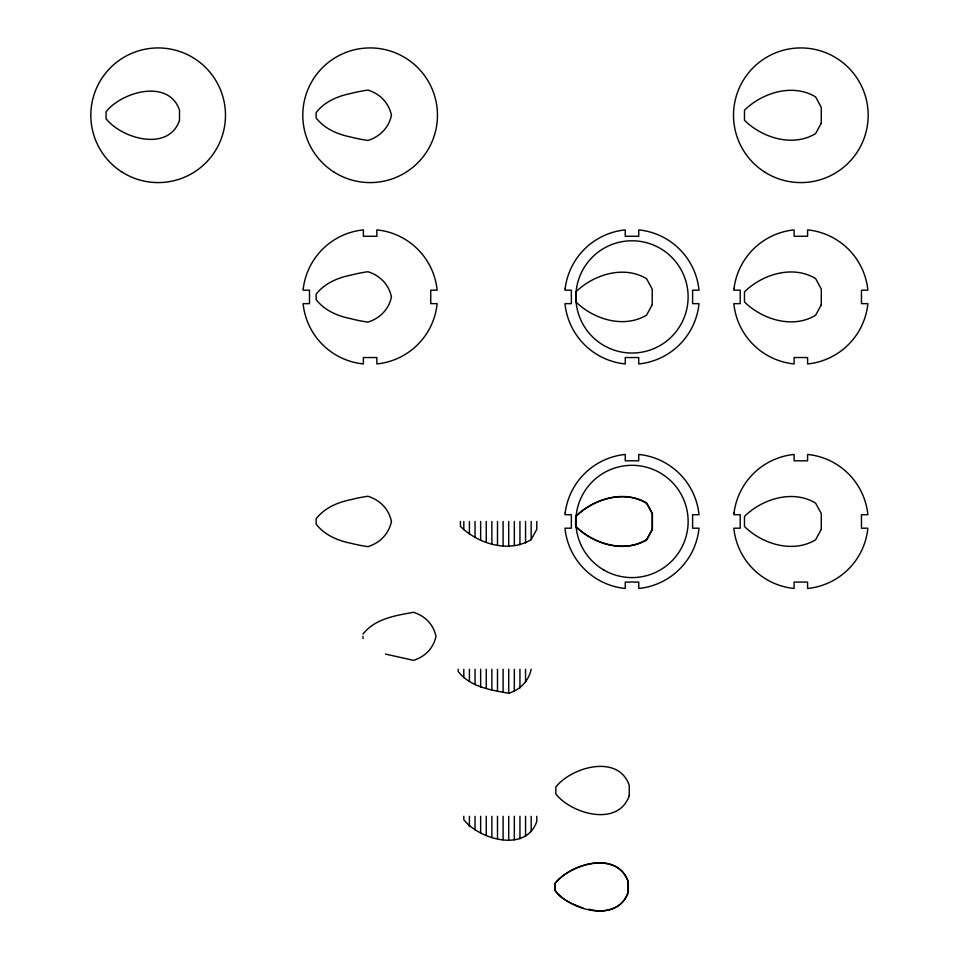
<?xml version="1.0" encoding="UTF-8"?>
<svg xmlns="http://www.w3.org/2000/svg" width="959" height="959" viewBox="0 0 959 959"><rect width="100%" height="100%" fill="white"/><g stroke="black" fill="none" stroke-linecap="round" stroke-linejoin="round"><path stroke-width="1.44" d="M458.198 669.25L458.198 671.504C470.282 686.992 490.624 689.989 508.714 693.285C520.126 689.689 528.637 681.262 531.166 669.25M460.44 521.456L460.44 526.407C478.277 543.933 508.606 553.295 531.166 539.641L536.788 529.308L536.788 521.456M463.808 816.325L463.808 819.693C479.14 839.329 525.748 853.078 536.788 821.491L536.788 816.325M362.993 634.079C375.077 618.591 395.42 615.582 413.521 612.298C424.933 615.882 433.444 624.321 435.973 636.32C433.444 648.332 424.933 656.771 413.521 660.355L385.458 654.062M588.802 909.144C603.906 913.795 623.338 909.036 628.097 892.074L628.097 881.741C617.069 850.165 570.461 863.915 555.129 883.539L555.129 890.276C561.231 900.189 572.859 904.133 583.192 908.125M531.166 521.456L531.166 539.641M531.166 816.325L531.166 831.597M525.556 521.456L525.556 543.01M525.556 669.25L525.556 682.388M525.556 816.325L525.556 836.428M519.946 521.456L519.946 544.7M519.946 669.25L519.946 687.939M519.946 816.325L519.946 838.777M514.324 521.456L514.324 545.479M514.324 669.25L514.324 690.588M514.324 816.325L514.324 839.796M508.714 521.456L508.714 546.378M508.714 669.25L508.714 693.285M508.714 816.325L508.714 840.24M503.103 521.456L503.103 545.935M503.103 669.25L503.103 692.386M503.103 816.325L503.103 839.676M497.493 521.456L497.493 545.251M497.493 669.25L497.493 691.259M497.493 816.325L497.493 838.562M491.871 521.456L491.871 544.352M491.871 669.25L491.871 689.917M491.871 816.325L491.871 837.543M486.261 521.456L486.261 542.446M486.261 669.25L486.261 688.334M486.261 816.325L486.261 835.529M480.651 521.456L480.651 540.097M480.651 669.25L480.651 686.992M480.651 816.325L480.651 832.987M475.041 521.456L475.041 537.4M475.041 669.25L475.041 684.75M475.041 816.325L475.041 830.026M469.419 521.456L469.419 534.031M469.419 669.25L469.419 681.154M469.419 816.325L469.419 826.658M463.808 521.456L463.808 529.656M463.808 669.25L463.808 677.557M362.993 636.32L362.993 638.574M575.963 293.394L576.299 303.943A56.137 56.137 0 0 0 662.07 344.305A56.137 56.137 0 0 0 662.07 249.52A56.137 56.137 0 0 0 576.299 289.882L575.963 293.394M303.296 288.467L303.128 290.181L309.493 290.181L309.493 303.643L303.128 303.643L303.296 305.358A67.358 67.358 0 0 0 361.675 363.749L363.389 363.905L363.389 357.539L376.863 357.539L376.863 363.905L378.565 363.749A67.358 67.358 0 0 0 436.956 305.358L437.112 303.643L430.747 303.643L430.747 290.181L437.112 290.181L436.956 288.467A67.358 67.358 0 0 0 378.565 230.076L376.863 229.92L376.863 236.286L363.389 236.286L363.389 229.92L361.675 230.076A67.358 67.358 0 0 0 303.296 288.467M565.163 288.467L564.995 290.181L571.36 290.181L571.36 303.643L564.995 303.643L565.163 305.358A67.358 67.358 0 0 0 623.542 363.749L625.256 363.905L625.256 357.539L638.73 357.539L638.73 363.905L640.432 363.749A67.358 67.358 0 0 0 698.823 305.358L698.979 303.643L692.614 303.643L692.614 290.181L698.979 290.181L698.823 288.467A67.358 67.358 0 0 0 640.432 230.076L638.73 229.92L638.73 236.286L625.256 236.286L625.256 229.92L623.542 230.076A67.358 67.358 0 0 0 565.163 288.467M565.163 513.017L564.995 514.719L571.36 514.719L571.36 528.193L564.995 528.193L565.163 529.895A67.358 67.358 0 0 0 623.542 588.287L625.256 588.442L625.256 582.077L638.73 582.077L638.73 588.442L640.432 588.287A67.358 67.358 0 0 0 698.823 529.895L698.979 528.193L692.614 528.193L692.614 514.719L698.979 514.719L698.823 513.017A67.358 67.358 0 0 0 640.432 454.626L638.73 454.458L638.73 460.823L625.256 460.823L625.256 454.458L623.542 454.626A67.358 67.358 0 0 0 565.163 513.017M734.019 288.467L733.851 290.181L740.216 290.181L740.216 303.643L733.851 303.643L734.019 305.358A67.358 67.358 0 0 0 792.398 363.749L794.112 363.905L794.112 357.539L807.586 357.539L807.586 363.905L809.288 363.749A67.358 67.358 0 0 0 867.679 305.358L867.835 303.643L861.47 303.643L861.47 290.181L867.835 290.181L867.679 288.467A67.358 67.358 0 0 0 809.288 230.076L807.586 229.92L807.586 236.286L794.112 236.286L794.112 229.92L792.398 230.076A67.358 67.358 0 0 0 734.019 288.467M734.019 513.017L733.851 514.719L740.216 514.719L740.216 528.193L733.851 528.193L734.019 529.895A67.358 67.358 0 0 0 792.398 588.287L794.112 588.442L794.112 582.077L807.586 582.077L807.586 588.442L809.288 588.287A67.358 67.358 0 0 0 867.679 529.895L867.835 528.193L861.47 528.193L861.47 514.719L867.835 514.719L867.679 513.017A67.358 67.358 0 0 0 809.288 454.626L807.586 454.458L807.586 460.823L794.112 460.823L794.112 454.458L792.398 454.626A67.358 67.358 0 0 0 734.019 513.017M391.452 115.26C388.791 127.811 379.908 136.693 367.944 140.446A152.229 152.229 0 0 1 350.658 137.005C337.556 134.356 324.526 128.794 316.134 117.945L316.134 112.575C324.526 101.726 337.544 96.152 350.658 93.514A152.229 152.229 0 0 1 367.944 90.074C379.908 93.814 388.791 102.697 391.452 115.26M391.452 296.918C388.791 309.469 379.908 318.352 367.944 322.104A152.229 152.229 0 0 1 350.658 318.664C337.556 316.014 324.526 310.44 316.134 299.604L316.134 294.233C324.526 283.385 337.544 277.81 350.658 275.173A152.229 152.229 0 0 1 367.944 271.721C379.908 275.473 388.791 284.355 391.452 296.918M391.452 521.456C388.791 534.007 379.908 542.89 367.944 546.642A152.229 152.229 0 0 1 350.658 543.202C337.556 540.552 324.526 534.99 316.134 524.141L316.134 518.771C324.526 507.922 337.544 502.348 350.658 499.711A152.229 152.229 0 0 1 367.944 496.271C379.908 500.011 388.791 508.893 391.452 521.456M652.204 304.77L646.582 315.103C624.009 328.757 593.693 319.395 575.856 301.869L575.856 291.956C593.693 274.43 624.009 265.068 646.582 278.721L652.204 289.055L652.204 304.77M821.276 123.172L815.606 133.613C792.925 147.374 762.405 137.964 744.484 120.307L744.484 110.201C762.405 92.555 792.925 83.145 815.606 96.907L821.276 107.348L821.276 123.172M652.204 529.308L646.582 539.641C624.009 553.295 593.693 543.933 575.856 526.407L575.856 516.493C593.693 498.968 624.009 489.617 646.582 503.271L652.204 513.592L652.204 529.308M652.42 529.368L646.75 539.809C624.069 553.571 593.549 544.161 575.628 526.503L575.628 516.398C593.549 498.752 624.069 489.342 646.75 503.103L652.42 513.544L652.42 529.368M821.276 304.83L815.606 315.259C792.925 329.033 762.405 319.623 744.484 301.965L744.484 291.86C762.405 274.202 792.925 264.792 815.606 278.566L821.276 288.995L821.276 304.83M821.276 529.368L815.606 539.809C792.925 553.571 762.405 544.161 744.484 526.503L744.484 516.398C762.405 498.752 792.925 489.342 815.606 503.103L821.276 513.544L821.276 529.368M179.489 120.486C168.388 152.289 121.481 138.528 106.065 118.7L106.065 111.807C121.481 91.992 168.388 78.23 179.489 110.033L179.489 120.486M629.248 795.718C618.147 827.533 571.24 813.759 555.824 793.944L555.824 787.051C571.24 767.236 618.147 753.462 629.248 785.277L629.248 795.718M628.325 892.134C617.224 923.949 570.317 910.175 554.901 890.36L554.901 883.467C570.317 863.639 617.224 849.878 628.325 881.693L628.325 892.134M334.307 172.272A67.334 67.334 0 0 0 437.412 117.777A67.334 67.334 0 0 0 338.659 55.73A67.334 67.334 0 0 0 334.307 172.272M603.918 570.066A56.137 56.137 0 0 0 688.13 521.456A56.137 56.137 0 0 0 603.918 472.835A56.137 56.137 0 0 0 603.918 570.066M765.018 172.272A67.334 67.334 0 0 0 868.123 117.777A67.334 67.334 0 0 0 769.382 55.73A67.334 67.334 0 0 0 765.018 172.272M122.332 172.272A67.334 67.334 0 0 0 225.437 117.777A67.334 67.334 0 0 0 126.696 55.73A67.334 67.334 0 0 0 122.332 172.272"/></g></svg>
